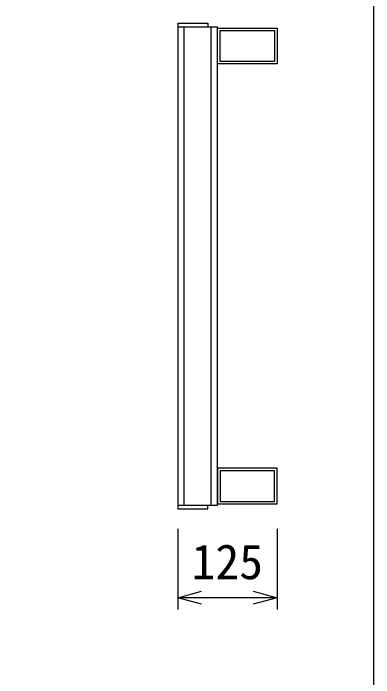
# Model space of a CAD drawing. Units: millimetres, scale not verified. Extents: x -25200 to 25200, y -8910 to 8910.
# Drawn here: x -18437 to -17984, y -6132 to -5297 of the extents above; entities that cross this region are included whole.
import ezdxf
from ezdxf.enums import TextEntityAlignment as Align

# ---------------------------------------------------------------- set-up
doc = ezdxf.new("R2010")
doc.units = ezdxf.units.MM
doc.header["$LTSCALE"] = 30
for name, color, linetype, lineweight in [('0-0_DIM', 7, 'Continuous', 25), ('0-2_HATCH', 6, 'Continuous', 25), ('0-6_TXT', 7, 'Continuous', 25)]:
    doc.layers.add(name, color=color, linetype=linetype, lineweight=lineweight)
doc.styles.add('ＭＳ ゴシック', font='')
doc.styles.get('ＭＳ ゴシック').set_extended_font_data('MS Gothic')

msp = doc.modelspace()

# ---------------------------------------------------------------- linework, layer by layer
at = {"layer": '0-0_DIM'}
for p, q in [((-18230.45, -5944.82), (-18230.45, -6046.4)), ((-18105.45, -5944.82), (-18105.45, -6046.4)), ((-18105.45, -6031.4), (-18230.45, -6031.4))]:
    msp.add_line(p, q, dxfattribs=at)
for points in [[(-18200.45, -6039.44), (-18230.45, -6031.4), (-18200.45, -6023.36)], [(-18135.45, -6023.36), (-18105.45, -6031.4), (-18135.45, -6039.44)]]:
    msp.add_lwpolyline(points, dxfattribs=at)
at = {"layer": '0-2_HATCH'}
for p, q in [((-18230.45, -5309.59), (-18230.45, -5919.59)), ((-18230.45, -5314.09), (-18180.45, -5314.09)), ((-18222.45, -5915.09), (-18222.45, -5314.09)), ((-18188.45, -5915.09), (-18188.45, -5314.09)), ((-18180.45, -5915.09), (-18180.45, -5314.09)), ((-18230.45, -5915.09), (-18180.45, -5915.09))]:
    msp.add_line(p, q, dxfattribs=at)
for points in [[(-18230.45, -5309.59), (-18192.45, -5309.59), (-18192.45, -5314.09)], [(-18230.45, -5919.59), (-18192.45, -5919.59), (-18192.45, -5915.09)]]:
    msp.add_lwpolyline(points, dxfattribs=at)
for points in [[(-18180.45, -5315.59), (-18105.45, -5315.59), (-18105.45, -5360.59), (-18180.45, -5360.59)], [(-18177.25, -5318.79), (-18108.65, -5318.79), (-18108.65, -5357.39), (-18177.25, -5357.39)], [(-18180.45, -5913.59), (-18105.45, -5913.59), (-18105.45, -5868.59), (-18180.45, -5868.59)], [(-18177.25, -5910.39), (-18108.65, -5910.39), (-18108.65, -5871.79), (-18177.25, -5871.79)]]:
    msp.add_lwpolyline(points, close=True, dxfattribs=at)
at = {"layer": '0-6_TXT'}
msp.add_lwpolyline([(-19783.96, -6234.72), (-17983.96, -6234.72), (-17983.96, -3384.72), (-19783.96, -3384.72)], close=True, dxfattribs=at)

# ---------------------------------------------------------------- texts
at = {"layer": '0-0_DIM', "style": 'ＭＳ ゴシック'}
msp.add_text('125', height=43.99, dxfattribs=at).set_placement((-18212.95, -6021.4), align=Align.BOTTOM_LEFT)

doc.saveas('drawing.dxf')
